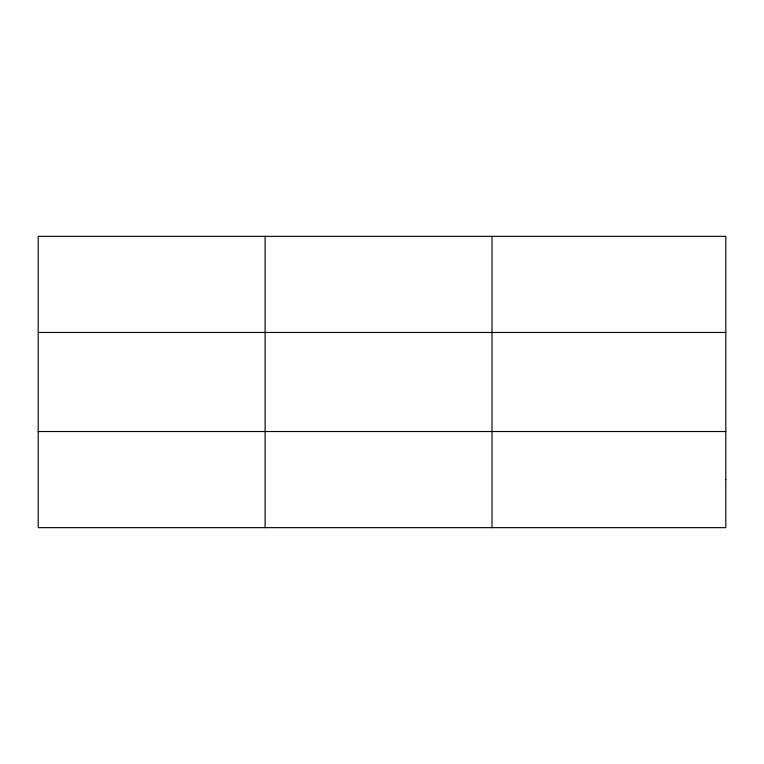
<?xml version="1.0" encoding="UTF-8"?>
<svg xmlns="http://www.w3.org/2000/svg" width="764" height="764" viewBox="0 0 764 764"><rect width="100%" height="100%" fill="white"/><g stroke="black" fill="none" stroke-linecap="round" stroke-linejoin="round"><path stroke-width="1.15" d="M265.108 236.343L265.108 527.657M492.016 236.343L492.016 527.657M38.2 332.474L725.8 332.474M38.2 431.526L725.8 431.526M725.8 479.591L725.8 527.657L38.2 527.657L38.2 236.343L725.8 236.343L725.8 479.591"/></g></svg>
